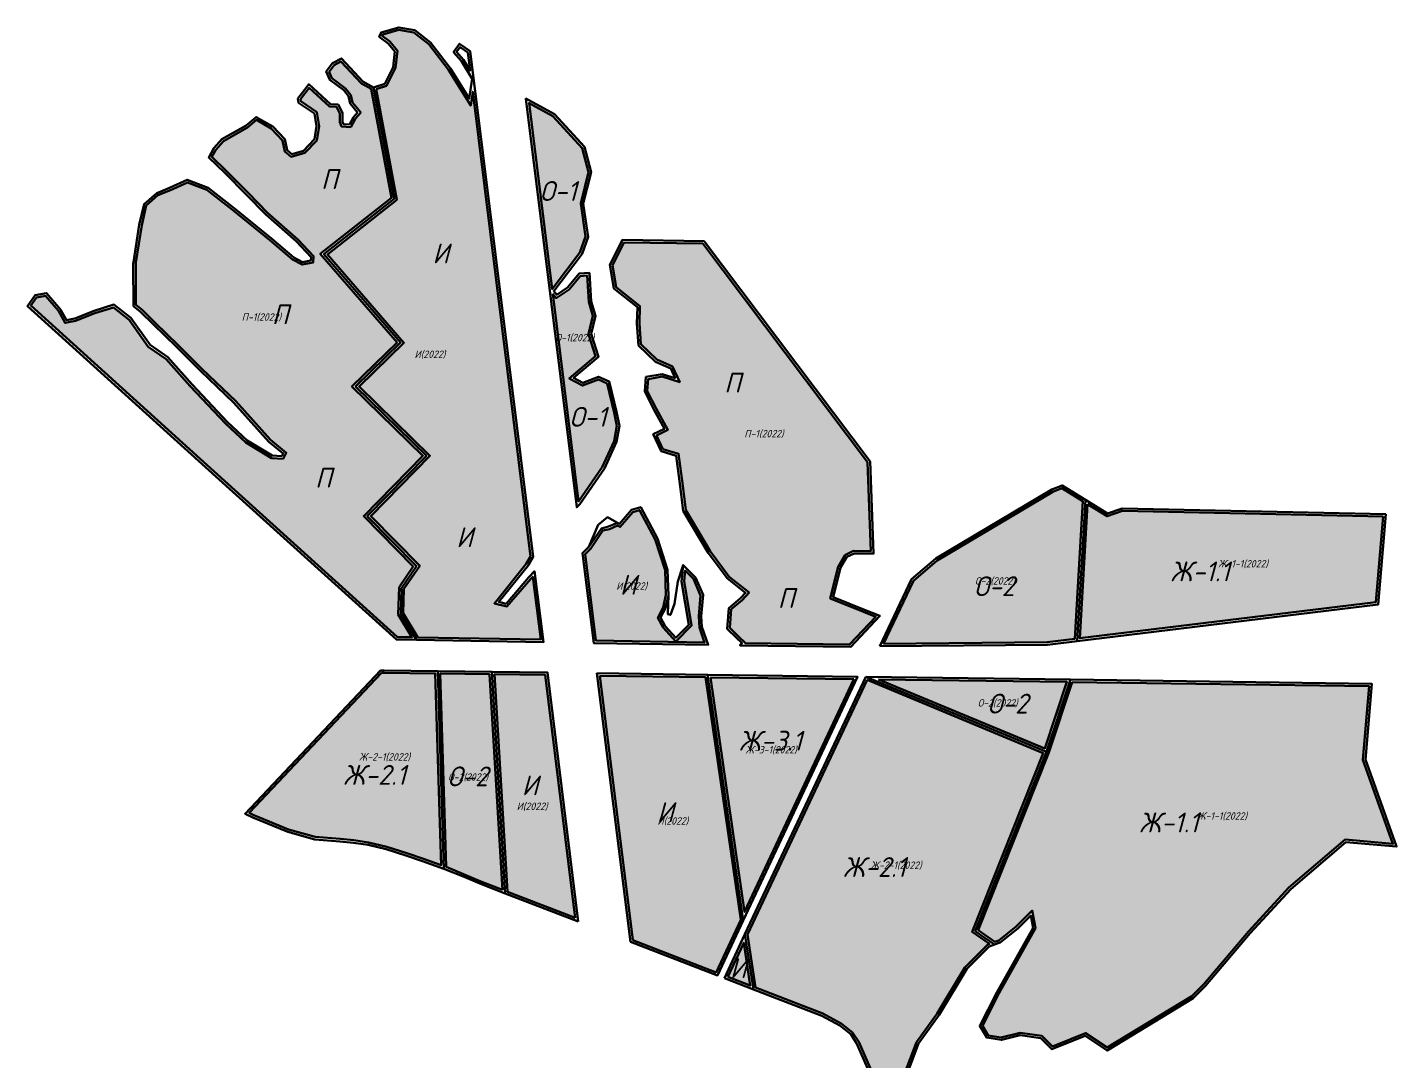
# Model space of a CAD drawing. Header units: millimetres. Extents: x 2242312 to 2245577, y 377443 to 382303.
# Drawn here: x 2242724 to 2245485, y 380221 to 382303 of the extents above; entities that cross this region are included whole.
import ezdxf

# ---------------------------------------------------------------- set-up
doc = ezdxf.new("R2010")
doc.units = ezdxf.units.MM
for name, color, linetype, lineweight, true_color, transparency in [('ДКР_2022_18_08_035001_228', 7, 'Continuous', 30, 0x000000, 0.3), ('Ж_1_1_2022_18_08_035001_228', 7, 'Continuous', 30, 0x000000, 0.3), ('Ж_2_1_2022_18_08_035001_228', 7, 'Continuous', 30, 0x000000, 0.3), ('Ж_3_1_2022_18_08_035001_228', 7, 'Continuous', 30, 0x000000, 0.3), ('И_2022_18_08_035001_228', 7, 'Continuous', 30, 0x000000, 0.3), ('О_1_2022_18_08_035001_228', 7, 'Continuous', 30, 0x000000, 0.3), ('О_2_2022_18_08_035001_228', 7, 'Continuous', 30, 0x000000, 0.3), ('Обозначения ТЗ', 7, 'Continuous', 30, 0x000000, 0.3), ('П_1_2022_18_08_035001_228', 7, 'Continuous', 30, 0x000000, 0.3)]:
    doc.layers.add(name, color=color, linetype=linetype, lineweight=lineweight, true_color=true_color, transparency=transparency)
for name, color, linetype, lineweight, transparency in [('Ж_1_1_2022_база_18_08_035001_228', 2, 'Continuous', 30, 0.5), ('Ж_2_1_2022_база_18_08_035001_228', 175, 'Continuous', 30, 0.5), ('Ж_3_1_2022_база_18_08_035001_228', 4, 'Continuous', 30, 0.5), ('И_2022_база_18_08_035001_228', 8, 'Continuous', 30, 0.5), ('О_1_2022_база_18_08_035001_228', 100, 'Continuous', 30, 0.5), ('О_2_2022_база_18_08_035001_228', 92, 'Continuous', 30, 0.5), ('П_1_2022_база_18_08_035001_228', 5, 'Continuous', 30, 0.5), ('штриховка_Ж_1_1_2022_18_08_035001_228', 2, 'Continuous', 30, 0.6), ('штриховка_Ж_2_1_2022_18_08_035001_228', 181, 'Continuous', 30, 0.6), ('штриховка_Ж_3_1_2022_18_08_035001_228', 4, 'Continuous', 30, 0.6), ('штриховка_И_2022_18_08_035001_228', 8, 'Continuous', 30, 0.6), ('штриховка_О_1_2022_18_08_035001_228', 100, 'Continuous', 30, 0.6), ('штриховка_О_2_2022_18_08_035001_228', 92, 'Continuous', 30, 0.6), ('штриховка_П_1_2022_18_08_035001_228', 5, 'Continuous', 30, 0.6)]:
    doc.layers.add(name, color=color, linetype=linetype, lineweight=lineweight, transparency=transparency)
for name, color, linetype in [('Об_ния_ТЗ_2022_Ж1_1_18_08_035001_228', 7, 'Continuous'), ('Об_ния_ТЗ_2022_Ж2_1_18_08_035001_228', 7, 'Continuous'), ('Об_ния_ТЗ_2022_Ж3_1_18_08_035001_228', 7, 'Continuous'), ('Об_ния_ТЗ_2022_И_18_08_035001_228', 7, 'Continuous'), ('Об_ния_ТЗ_2022_О1_18_08_035001_228', 7, 'Continuous'), ('Об_ния_ТЗ_2022_О2_18_08_035001_228', 7, 'Continuous'), ('Обозн_ТЗ_2022_П1_18_08_035001_228', 7, 'Continuous')]:
    doc.layers.add(name, color=color, linetype=linetype)
doc.styles.add('GOST-2.304_Type-B_italic', font='GOST Common Italic.ttf')

msp = doc.modelspace()

# ---------------------------------------------------------------- hatches: boundary and pattern name
at = {"layer": 'штриховка_Ж_1_1_2022_18_08_035001_228'}
h = msp.add_hatch(color=256, dxfattribs=at)
h.dxf.hatch_style = 1
h.paths.add_polyline_path([(2244862.2, 381341.9), (2244901.7, 381317.3), (2244932.5, 381328.3), (2245458, 381316.7), (2245443.8, 381144.2), (2244846.4, 381071.3)])
h = msp.add_hatch(color=256, dxfattribs=at)
h.dxf.hatch_style = 1
h.paths.add_polyline_path([(2244831, 380983), (2245429.8, 380974.8), (2245417.6, 380826.3), (2245478.1, 380656.6), (2245381.5, 380665.1), (2245268.4, 380568.9), (2245186.5, 380479.8), (2245096.7, 380373.5), (2245072.3, 380349.1), (2244901.6, 380245.7), (2244858.2, 380275), (2244791.4, 380248), (2244770, 380269.3), (2244726, 380275.6), (2244688.2, 380266.2), (2244661.9, 380270.4), (2244650.3, 380289.7), (2244683.3, 380354.6), (2244757.5, 380486.3), (2244750.7, 380522.2), (2244718.2, 380489.7), (2244683.5, 380462), (2244675.5, 380459), (2244641.8, 380482.6), (2244783.8, 380840.7)])
at = {"layer": 'штриховка_Ж_2_1_2022_18_08_035001_228'}
h = msp.add_hatch(color=256, dxfattribs=at)
h.dxf.hatch_style = 1
h.paths.add_polyline_path([(2243438.2, 381001.5), (2243443.6, 381001.6), (2243546.8, 381000.3), (2243558.7, 380613.8), (2243523, 380626.6), (2243489.1, 380638), (2243449, 380650.4), (2243412.3, 380659.7), (2243382.3, 380663.8), (2243355, 380666.5), (2243304.6, 380670.6), (2243251.1, 380685.8), (2243180.8, 380714.5), (2243171.6, 380719)])
h = msp.add_hatch(color=256, dxfattribs=at)
h.dxf.hatch_style = 1
h.paths.add_polyline_path([(2244417.5, 380987.3), (2244772.7, 380839.7), (2244629.6, 380478.9), (2244664.1, 380454.8), (2244660.8, 380453.6), (2244631.3, 380424.1), (2244614.6, 380407.4), (2244558.7, 380314.7), (2244517.1, 380256.4), (2244486, 380175.1), (2244470.9, 380122), (2244463, 380131.4), (2244442.1, 380166.3), (2244423.5, 380204.9), (2244400.9, 380257.2), (2244388.2, 380276.1), (2244365.3, 380294.4), (2244328.6, 380314.2), (2244192.7, 380366.8), (2244176.5, 380473.6)])
at = {"layer": 'штриховка_Ж_3_1_2022_18_08_035001_228'}
h = msp.add_hatch(color=256, dxfattribs=at)
h.dxf.hatch_style = 1
h.paths.add_polyline_path([(2244101.8, 380992.5), (2244390.6, 380988.5), (2244170.5, 380519.5)])
at = {"layer": 'штриховка_И_2022_18_08_035001_228'}
h = msp.add_hatch(color=256, dxfattribs=at)
h.dxf.hatch_style = 1
h.paths.add_polyline_path([(2243427.9, 382179.1), (2243448.3, 382185.6), (2243466.6, 382222), (2243470.3, 382256.4), (2243455.1, 382274.8), (2243439.9, 382286.3), (2243441.2, 382289.2), (2243473.5, 382298.4), (2243503.6, 382293), (2243533.8, 382269.5), (2243573.4, 382217.9), (2243618.2, 382145.7), (2243622.4, 382173.7), (2243738.8, 381236.4), (2243730.4, 381221.7), (2243666.1, 381141.7), (2243691.3, 381135.4), (2243739.5, 381191.2), (2243743.4, 381195.4), (2243759.5, 381068.7), (2243511.6, 381073.2), (2243482.1, 381122), (2243483.7, 381170.8), (2243515.4, 381217.6), (2243416.7, 381317.7), (2243535.9, 381439.6), (2243393.1, 381579.2), (2243483.6, 381667.5), (2243329.4, 381845.2), (2243469.2, 381955.7)])
h = msp.add_hatch(color=256, dxfattribs=at)
h.dxf.hatch_style = 1
h.paths.add_polyline_path([(2243860.5, 381252.3), (2243885, 381288.5), (2243898, 381291.7), (2243914, 381298.9), (2243919.4, 381295.9), (2243945.3, 381325.8), (2243958.7, 381329.9), (2243990.1, 381270.4), (2244010.3, 381208.4), (2244011.9, 381158.1), (2244006.2, 381133.5), (2243995.6, 381112.8), (2244006.5, 381093), (2244031.6, 381064.9), (2244063.8, 381096.8), (2244048.5, 381186.2), (2244050.4, 381207.8), (2244067.2, 381191.1), (2244081.6, 381157.9), (2244078.3, 381115.7), (2244079.5, 381093.1), (2244090, 381063), (2243870.6, 381066.6), (2243848.8, 381241.2)])
h = msp.add_hatch(color=256, dxfattribs=at)
h.dxf.hatch_style = 1
h.paths.add_polyline_path([(2243829, 380507.4), (2243692.6, 380560.2), (2243666.2, 380998.7), (2243768.7, 380997.3)])
h = msp.add_hatch(color=256, dxfattribs=at)
h.dxf.hatch_style = 1
h.paths.add_polyline_path([(2243878.6, 380995.6), (2244091.7, 380992.7), (2244162.7, 380503.1), (2244113.2, 380397.5), (2243945.3, 380462.5)])
h = msp.add_hatch(color=256, dxfattribs=at)
h.dxf.hatch_style = 1
h.paths.add_polyline_path([(2244136.5, 380388.5), (2244168.8, 380457.3), (2244181.9, 380370.9)])
at = {"layer": 'штриховка_О_1_2022_18_08_035001_228'}
h = msp.add_hatch(color=256, dxfattribs=at)
h.dxf.hatch_style = 1
h.paths.add_polyline_path([(2243783.7, 382124.2), (2243843.2, 382060), (2243856, 382011.3), (2243840.2, 381948.3), (2243849.9, 381881.6), (2243838.4, 381849.4), (2243782.4, 381775.6), (2243735.8, 382150.7)])
h.paths.add_polyline_path([(2243783.6, 381766.2), (2243790.8, 381757.6), (2243817, 381775.1), (2243839.2, 381802), (2243852.8, 381802.8), (2243856.2, 381750), (2243864.5, 381721.5), (2243855.9, 381684.9), (2243870, 381640.5), (2243817, 381595.3), (2243843.7, 381581), (2243875.6, 381593.3), (2243893.4, 381585.4), (2243907.4, 381527), (2243913.2, 381500), (2243907.4, 381468.7), (2243895.5, 381442.5), (2243883.5, 381416.2), (2243835.6, 381347.2)])
at = {"layer": 'штриховка_О_2_2022_18_08_035001_228'}
h = msp.add_hatch(color=256, dxfattribs=at)
h.dxf.hatch_style = 1
h.paths.add_polyline_path([(2244450.9, 381060.2), (2244511.3, 381187.3), (2244558.9, 381227.9), (2244792.1, 381366.8), (2244810.4, 381374.1), (2244852.6, 381347.9), (2244836.3, 381070.1), (2244780.9, 381063.3)])
h = msp.add_hatch(color=256, dxfattribs=at)
h.dxf.hatch_style = 1
h.paths.add_polyline_path([(2243682.3, 380564.1), (2243638.7, 380581), (2243568.8, 380610), (2243556.8, 381000.1), (2243656.1, 380998.8)])
h = msp.add_hatch(color=256, dxfattribs=at)
h.dxf.hatch_style = 1
h.paths.add_polyline_path([(2244440.9, 380988.4), (2244776.1, 380849.1), (2244820.6, 380983.2)])
at = {"layer": 'штриховка_П_1_2022_18_08_035001_228'}
h = msp.add_hatch(color=256, dxfattribs=at)
h.dxf.hatch_style = 1
h.paths.add_polyline_path([(2243376.3, 382102), (2243357.9, 382103.5), (2243354.5, 382112.1), (2243354.5, 382129.7), (2243347.7, 382143), (2243333.3, 382143.9), (2243292.2, 382181.4), (2243274.7, 382158.5), (2243275.4, 382154.6), (2243307.7, 382132.4), (2243312.5, 382104.4), (2243307.8, 382075.6), (2243283.6, 382050.3), (2243256.1, 382042.5), (2243243.6, 382053), (2243238.7, 382075.5), (2243216.1, 382099.5), (2243186, 382116.7), (2243168.1, 382101.7), (2243119.8, 382074), (2243104.3, 382056.7), (2243096.3, 382042.2), (2243125.9, 382013.5), (2243169.8, 381969.1), (2243208.7, 381929.7), (2243269.5, 381875.7), (2243301.5, 381842.1), (2243300.6, 381829.4), (2243278.2, 381824.9), (2243258.8, 381835.1), (2243213.2, 381874), (2243138, 381935.2), (2243086.1, 381975.6), (2243046.9, 381990.5), (2243013, 381975), (2242987.6, 381965.1), (2242963.9, 381944.1), (2242954.7, 381904.4), (2242943.2, 381829.4), (2242942.8, 381826.4), (2242943.2, 381743.8), (2242955.6, 381733.6), (2242981.3, 381708.4), (2243028.5, 381662.6), (2243076.7, 381614.4), (2243144.3, 381549.7), (2243214.5, 381471.3), (2243246.2, 381445.4), (2243240, 381433), (2243216.2, 381434.8), (2243164.6, 381466.1), (2243124.1, 381503.6), (2243052.6, 381580), (2243004.3, 381634.5), (2242967.9, 381659.3), (2242929.3, 381713.9), (2242897.7, 381738.8), (2242860.4, 381727.1), (2242821.1, 381711.6), (2242800.1, 381707.4), (2242787.1, 381731.8), (2242760.9, 381762), (2242742.5, 381758.6), (2242730.9, 381742.2), (2243086.9, 381420.4), (2243470.4, 381073.7), (2243499.8, 381073.4), (2243472, 381119.3), (2243473.8, 381174.1), (2243502.5, 381216.4), (2243402.7, 381317.6), (2243521.7, 381439.4), (2243378.8, 381579.2), (2243469.8, 381668.1), (2243314.9, 381846.5), (2243458.2, 381959.8), (2243417.7, 382179.3), (2243397.8, 382190.6), (2243356.6, 382234.6), (2243343.1, 382227.3), (2243332.5, 382213.6), (2243338, 382201.1), (2243366, 382180.3), (2243376.2, 382166.9), (2243380, 382152), (2243396.4, 382131.8), (2243385.8, 382119.4)])
h = msp.add_hatch(color=256, dxfattribs=at)
h.dxf.hatch_style = 1
h.paths.add_polyline_path([(2244086.3, 381867.4), (2244418.6, 381426.3), (2244425.4, 381247.3), (2244390.2, 381247.7), (2244372.9, 381239.2), (2244359.5, 381215.7), (2244343.2, 381151.4), (2244410.4, 381124.4), (2244434.9, 381114.6), (2244382.4, 381058.9), (2244171.1, 381061.7), (2244171.6, 381062.4), (2244157.7, 381075.6), (2244140.7, 381092.1), (2244143.7, 381129.7), (2244165.6, 381148.3), (2244179.7, 381163.3), (2244139.7, 381195.2), (2244101.1, 381246.7), (2244051.8, 381330), (2244045.7, 381379), (2244037.4, 381443.5), (2244005.8, 381452.8), (2243992.9, 381480.4), (2244015.9, 381491.9), (2243991.9, 381535), (2243974.4, 381569.9), (2243976.2, 381594.2), (2244004.1, 381599), (2244039.9, 381588.1), (2244025.2, 381619.3), (2243993.7, 381633.3), (2243961.6, 381664.2), (2243958.4, 381706.3), (2243959.6, 381741.5), (2243911.5, 381779.3), (2243904.1, 381823.4), (2243927.1, 381869.7)])

# ---------------------------------------------------------------- linework, layer by layer
at = {"layer": 'ДКР_2022_18_08_035001_228'}
for points in [[(2243856.7, 381255.6), (2243875.4, 381300.4), (2243894, 381315.3), (2243914.2, 381304.4), (2243896.4, 381296.5), (2243881.9, 381292.9)], [(2244016.9, 381157.7), (2244010.9, 381131.8), (2244001.2, 381112.9), (2244010.6, 381095.9), (2244031.8, 381072.2), (2244058.4, 381098.5), (2244043.4, 381186), (2244046.4, 381218.9), (2244036.2, 381186), (2244029.4, 381140.6), (2244020.9, 381118.5), (2244015.8, 381119.6)]]:
    msp.add_lwpolyline(points, close=True, dxfattribs=at)
at = {"layer": 'Ж_1_1_2022_18_08_035001_228'}
for points in [[(2244857.7, 381350.5), (2244902.3, 381322.8), (2244931.7, 381333.3), (2245463.5, 381321.6), (2245448.5, 381139.7), (2244841.1, 381065.6)], [(2244827.5, 380988.1), (2245435.2, 380979.7), (2245422.6, 380826.9), (2245485.4, 380651), (2245383.1, 380659.9), (2245271.9, 380565.3), (2245190.2, 380476.5), (2245100.3, 380370.2), (2245075.4, 380345.1), (2244901.4, 380239.8), (2244857.6, 380269.4), (2244790.2, 380242.2), (2244767.7, 380264.6), (2244726.2, 380270.5), (2244688.4, 380261.1), (2244658.8, 380265.8), (2244644.6, 380289.5), (2244678.9, 380357), (2244752.3, 380487.2), (2244747.6, 380512), (2244721.5, 380486), (2244686, 380457.5), (2244674.8, 380453.4), (2244635.7, 380480.7), (2244779.1, 380842.4)]]:
    msp.add_lwpolyline(points, close=True, dxfattribs=at)
at = {"layer": 'Ж_1_1_2022_база_18_08_035001_228'}
for points in [[(2244862.2, 381341.9), (2244901.7, 381317.3), (2244932.5, 381328.3), (2245458, 381316.7), (2245443.8, 381144.2), (2244846.4, 381071.3)], [(2244831, 380983), (2245429.8, 380974.8), (2245417.6, 380826.3), (2245478.1, 380656.6), (2245381.5, 380665.1), (2245268.4, 380568.9), (2245186.5, 380479.8), (2245096.7, 380373.5), (2245072.3, 380349.1), (2244901.6, 380245.7), (2244858.2, 380275), (2244791.4, 380248), (2244770, 380269.3), (2244726, 380275.6), (2244688.2, 380266.2), (2244661.9, 380270.4), (2244650.3, 380289.7), (2244683.3, 380354.6), (2244757.5, 380486.3), (2244750.7, 380522.2), (2244718.2, 380489.7), (2244683.5, 380462), (2244675.5, 380459), (2244641.8, 380482.6), (2244783.8, 380840.7)]]:
    msp.add_lwpolyline(points, close=True, dxfattribs=at)
at = {"layer": 'Ж_2_1_2022_18_08_035001_228'}
for points in [[(2243436, 381006.4), (2243443.6, 381006.6), (2243551.6, 381005.2), (2243563.9, 380606.6), (2243521.3, 380621.8), (2243487.6, 380633.2), (2243447.6, 380645.6), (2243411.3, 380654.8), (2243381.7, 380658.8), (2243354.5, 380661.5), (2243303.8, 380665.6), (2243249.5, 380681.1), (2243178.8, 380709.9), (2243163.4, 380717.5)], [(2244415, 380993.7), (2244779.1, 380842.4), (2244635.7, 380480.7), (2244674.8, 380453.4), (2244663.5, 380449.3), (2244634.8, 380420.6), (2244618.5, 380404.3), (2244562.9, 380312), (2244521.5, 380254), (2244490.7, 380173.5), (2244473.2, 380111.7), (2244458.9, 380128.4), (2244437.7, 380164), (2244419, 380202.8), (2244396.5, 380254.8), (2244384.5, 380272.7), (2244362.5, 380290.2), (2244326.5, 380309.6), (2244188.2, 380363.2), (2244171.3, 380474.3)]]:
    msp.add_lwpolyline(points, close=True, dxfattribs=at)
at = {"layer": 'Ж_2_1_2022_база_18_08_035001_228'}
for points in [[(2243438.2, 381001.5), (2243443.6, 381001.6), (2243546.8, 381000.3), (2243558.7, 380613.8), (2243523, 380626.6), (2243489.1, 380638), (2243449, 380650.4), (2243412.3, 380659.7), (2243382.3, 380663.8), (2243355, 380666.5), (2243304.6, 380670.6), (2243251.1, 380685.8), (2243180.8, 380714.5), (2243171.6, 380719)], [(2244417.5, 380987.3), (2244772.7, 380839.7), (2244629.6, 380478.9), (2244664.1, 380454.8), (2244660.8, 380453.6), (2244631.3, 380424.1), (2244614.6, 380407.4), (2244558.7, 380314.7), (2244517.1, 380256.4), (2244486, 380175.1), (2244470.9, 380122), (2244463, 380131.4), (2244442.1, 380166.3), (2244423.5, 380204.9), (2244400.9, 380257.2), (2244388.2, 380276.1), (2244365.3, 380294.4), (2244328.6, 380314.2), (2244192.7, 380366.8), (2244176.5, 380473.6)]]:
    msp.add_lwpolyline(points, close=True, dxfattribs=at)
at = {"layer": 'Ж_3_1_2022_18_08_035001_228'}
msp.add_lwpolyline([(2244096, 380997.6), (2244398.4, 380993.4), (2244167.9, 380502.3)], close=True, dxfattribs=at)
at = {"layer": 'Ж_3_1_2022_база_18_08_035001_228'}
msp.add_lwpolyline([(2244101.8, 380992.5), (2244390.6, 380988.5), (2244170.5, 380519.5)], close=True, dxfattribs=at)
at = {"layer": 'И_2022_18_08_035001_228'}
for points in [[(2243422.2, 382182.5), (2243444.8, 382189.7), (2243461.7, 382223.5), (2243465.1, 382254.8), (2243451.6, 382271.2), (2243433.7, 382284.7), (2243437.6, 382293.3), (2243473.3, 382303.5), (2243505.7, 382297.7), (2243537.3, 382273.1), (2243577.5, 382220.7), (2243615.2, 382159.9), (2243621.3, 382200), (2243599.4, 382235.3), (2243583.6, 382253.6), (2243595.8, 382270.6), (2243617.3, 382255.3), (2243744, 381235.4), (2243734.5, 381218.9), (2243674.9, 381144.6), (2243689.5, 381141), (2243735.7, 381194.5), (2243747.1, 381206.5), (2243765.2, 381063.6), (2243508.7, 381068.3), (2243477, 381120.7), (2243478.7, 381172.4), (2243509, 381217), (2243409.7, 381317.6), (2243528.8, 381439.5), (2243385.9, 381579.2), (2243476.7, 381667.8), (2243322.2, 381845.9), (2243463.7, 381957.8)], [(2243856.7, 381255.6), (2243881.9, 381292.9), (2243896.4, 381296.5), (2243914.2, 381304.4), (2243918.3, 381302.2), (2243942.5, 381330.2), (2243961.2, 381335.8), (2243994.8, 381272.4), (2244015.2, 381209.3), (2244016.9, 381157.7), (2244010.9, 381131.8), (2244001.2, 381112.9), (2244010.6, 381095.9), (2244031.8, 381072.2), (2244058.4, 381098.5), (2244043.4, 381186), (2244046.4, 381218.9), (2244071.4, 381194), (2244086.7, 381158.8), (2244083.3, 381115.7), (2244084.4, 381094.1), (2244097, 381057.9), (2243866.2, 381061.7), (2243843.6, 381243.1)], [(2243835, 380499.7), (2243687.8, 380556.7), (2243660.9, 381003.7), (2243773.1, 381002.2)], [(2243872.9, 381000.7), (2244096, 380997.6), (2244167.9, 380502.3), (2244115.8, 380391.2), (2243940.7, 380458.9)], [(2244129.7, 380385.8), (2244171.3, 380474.3), (2244188.2, 380363.2)]]:
    msp.add_lwpolyline(points, close=True, dxfattribs=at)
at = {"layer": 'И_2022_база_18_08_035001_228'}
for points in [[(2243427.9, 382179.1), (2243448.3, 382185.6), (2243466.6, 382222), (2243470.3, 382256.4), (2243455.1, 382274.8), (2243439.9, 382286.3), (2243441.2, 382289.2), (2243473.5, 382298.4), (2243503.6, 382293), (2243533.8, 382269.5), (2243573.4, 382217.9), (2243618.2, 382145.7), (2243622.4, 382173.7), (2243738.8, 381236.4), (2243730.4, 381221.7), (2243666.1, 381141.7), (2243691.3, 381135.4), (2243739.5, 381191.2), (2243743.4, 381195.4), (2243759.5, 381068.7), (2243511.6, 381073.2), (2243482.1, 381122), (2243483.7, 381170.8), (2243515.4, 381217.6), (2243416.7, 381317.7), (2243535.9, 381439.6), (2243393.1, 381579.2), (2243483.6, 381667.5), (2243329.4, 381845.2), (2243469.2, 381955.7)], [(2243612.6, 382252.5), (2243617.1, 382216.3), (2243603.4, 382238.3), (2243589.9, 382253.9), (2243596.9, 382263.7)], [(2243860.5, 381252.3), (2243885, 381288.5), (2243898, 381291.7), (2243914, 381298.9), (2243919.4, 381295.9), (2243945.3, 381325.8), (2243958.7, 381329.9), (2243990.1, 381270.4), (2244010.3, 381208.4), (2244011.9, 381158.1), (2244006.2, 381133.5), (2243995.6, 381112.8), (2244006.5, 381093), (2244031.6, 381064.9), (2244063.8, 381096.8), (2244048.5, 381186.2), (2244050.4, 381207.8), (2244067.2, 381191.1), (2244081.6, 381157.9), (2244078.3, 381115.7), (2244079.5, 381093.1), (2244090, 381063), (2243870.6, 381066.6), (2243848.8, 381241.2)], [(2243829, 380507.4), (2243692.6, 380560.2), (2243666.2, 380998.7), (2243768.7, 380997.3)], [(2243878.6, 380995.6), (2244091.7, 380992.7), (2244162.7, 380503.1), (2244113.2, 380397.5), (2243945.3, 380462.5)], [(2244136.5, 380388.5), (2244168.8, 380457.3), (2244181.9, 380370.9)]]:
    msp.add_lwpolyline(points, close=True, dxfattribs=at)
at = {"layer": 'О_1_2022_18_08_035001_228'}
msp.add_lwpolyline([(2243786.9, 382128.2), (2243847.7, 382062.5), (2243861.1, 382011.3), (2243845.3, 381948), (2243855, 381881.1), (2243842.9, 381847), (2243785.6, 381771.5), (2243791.7, 381764.2), (2243813.6, 381778.8), (2243836.8, 381806.8), (2243857.5, 381808.1), (2243861.1, 381750.8), (2243869.6, 381721.6), (2243861.1, 381685.1), (2243875.7, 381638.8), (2243825.8, 381596.3), (2243844.1, 381586.5), (2243875.7, 381598.7), (2243897.6, 381589), (2243912.2, 381528.1), (2243918.3, 381500.1), (2243912.2, 381467.2), (2243900.1, 381440.4), (2243887.9, 381413.7), (2243838, 381341.8), (2243832, 381335.7), (2243729.7, 382159.9)], close=True, dxfattribs=at)
at = {"layer": 'О_1_2022_база_18_08_035001_228'}
for points in [[(2243783.7, 382124.2), (2243843.2, 382060), (2243856, 382011.3), (2243840.2, 381948.3), (2243849.9, 381881.6), (2243838.4, 381849.4), (2243782.4, 381775.6), (2243735.8, 382150.7)], [(2243783.6, 381766.2), (2243790.8, 381757.6), (2243817, 381775.1), (2243839.2, 381802), (2243852.8, 381802.8), (2243856.2, 381750), (2243864.5, 381721.5), (2243855.9, 381684.9), (2243870, 381640.5), (2243817, 381595.3), (2243843.7, 381581), (2243875.6, 381593.3), (2243893.4, 381585.4), (2243907.4, 381527), (2243913.2, 381500), (2243907.4, 381468.7), (2243895.5, 381442.5), (2243883.5, 381416.2), (2243835.6, 381347.2)]]:
    msp.add_lwpolyline(points, close=True, dxfattribs=at)
at = {"layer": 'О_2_2022_18_08_035001_228'}
for points in [[(2244443, 381055.1), (2244507.3, 381190.5), (2244556, 381232), (2244789.8, 381371.3), (2244810.9, 381379.7), (2244857.7, 381350.5), (2244841.1, 381065.6), (2244781.2, 381058.3)], [(2243687.8, 380556.7), (2243636.8, 380576.4), (2243604.9, 380590.1), (2243563.9, 380606.6), (2243551.6, 381005.2), (2243660.9, 381003.7)], [(2244415, 380993.7), (2244779.1, 380842.4), (2244827.5, 380988.1)]]:
    msp.add_lwpolyline(points, close=True, dxfattribs=at)
at = {"layer": 'О_2_2022_база_18_08_035001_228'}
for points in [[(2244450.9, 381060.2), (2244511.3, 381187.3), (2244558.9, 381227.9), (2244792.1, 381366.8), (2244810.4, 381374.1), (2244852.6, 381347.9), (2244836.3, 381070.1), (2244780.9, 381063.3)], [(2243682.3, 380564.1), (2243638.7, 380581), (2243568.8, 380610), (2243556.8, 381000.1), (2243656.1, 380998.8)], [(2244440.9, 380988.4), (2244776.1, 380849.1), (2244820.6, 380983.2)]]:
    msp.add_lwpolyline(points, close=True, dxfattribs=at)
at = {"layer": 'П_1_2022_18_08_035001_228'}
for points in [[(2243373.5, 382107.3), (2243361.4, 382108.3), (2243359.5, 382113.1), (2243359.5, 382130.9), (2243350.8, 382147.8), (2243335.4, 382148.8), (2243291.5, 382188.8), (2243283.8, 382178.2), (2243269.4, 382159.8), (2243270.8, 382151.6), (2243303.1, 382129.5), (2243307.5, 382104.4), (2243303.1, 382077.9), (2243280.9, 382054.8), (2243257.3, 382048), (2243248.2, 382055.7), (2243243.3, 382077.9), (2243219.2, 382103.4), (2243185.5, 382122.7), (2243165.3, 382105.9), (2243116.6, 382077.9), (2243100.2, 382059.6), (2243090.1, 382041.3), (2243122.4, 382009.9), (2243166.2, 381965.6), (2243205.3, 381926.1), (2243266, 381872.1), (2243296.4, 381840.3), (2243295.9, 381833.5), (2243279, 381830.1), (2243261.7, 381839.3), (2243216.4, 381877.9), (2243141.2, 381939.1), (2243088.6, 381980.1), (2243046.7, 381996), (2243011, 381979.6), (2242985, 381969.4), (2242959.4, 381946.8), (2242949.8, 381905.3), (2242938.2, 381830.1), (2242937.8, 381826.8), (2242938.2, 381741.5), (2242952.2, 381729.9), (2242977.8, 381704.8), (2243025, 381659), (2243073.2, 381610.8), (2243140.7, 381546.2), (2243211, 381467.7), (2243240, 381444), (2243237.1, 381438.3), (2243217.8, 381439.7), (2243167.7, 381470.1), (2243127.7, 381507.2), (2243056.3, 381583.3), (2243007.6, 381638.3), (2242971.5, 381662.9), (2242932.9, 381717.4), (2242898.7, 381744.3), (2242858.7, 381731.8), (2242819.6, 381716.4), (2242802.8, 381713), (2242791.2, 381734.7), (2242762.8, 381767.5), (2242739.6, 381763.1), (2242724.2, 381741.5), (2243083.5, 381416.7), (2243468.5, 381068.7), (2243508.7, 381068.3), (2243477, 381120.7), (2243478.7, 381172.4), (2243509, 381217), (2243409.7, 381317.6), (2243528.8, 381439.5), (2243385.9, 381579.2), (2243476.7, 381667.8), (2243322.2, 381845.9), (2243463.7, 381957.8), (2243422.2, 382182.5), (2243401, 382194.5), (2243357.6, 382240.8), (2243339.7, 382231.2), (2243326.7, 382214.3), (2243334, 382197.9), (2243362.4, 382176.7), (2243371.6, 382164.7), (2243375.4, 382149.7), (2243389.9, 382131.9), (2243381.7, 382122.2), (2243373.5, 382107.3)], [(2244088.9, 381872.4), (2244423.5, 381428), (2244430.6, 381242.2), (2244391.3, 381242.6), (2244376.5, 381235.4), (2244364.2, 381213.8), (2244349.1, 381154.4), (2244412.3, 381129), (2244443.6, 381116.5), (2244384.6, 381053.9), (2244161.3, 381056.8), (2244165, 381061.8), (2244154.2, 381072), (2244135.5, 381090.2), (2244138.9, 381132.1), (2244162.2, 381152), (2244172.4, 381162.8), (2244136.1, 381191.7), (2244096.9, 381243.9), (2244047, 381328.4), (2244040.8, 381378.3), (2244032.8, 381439.6), (2244002.2, 381448.7), (2243986.3, 381482.7), (2244009, 381494), (2243987.4, 381532.6), (2243969.3, 381568.9), (2243971.6, 381598.4), (2244004.5, 381604.1), (2244030.5, 381596.2), (2244021.5, 381615.4), (2243990.8, 381629), (2243956.8, 381662), (2243953.4, 381706.2), (2243954.5, 381739.1), (2243906.9, 381776.5), (2243899, 381824.2), (2243924, 381874.7)]]:
    msp.add_lwpolyline(points, close=True, dxfattribs=at)
at = {"layer": 'П_1_2022_база_18_08_035001_228'}
for points in [[(2243376.3, 382102), (2243357.9, 382103.5), (2243354.5, 382112.1), (2243354.5, 382129.7), (2243347.7, 382143), (2243333.3, 382143.9), (2243292.2, 382181.4), (2243274.7, 382158.5), (2243275.4, 382154.6), (2243307.7, 382132.4), (2243312.5, 382104.4), (2243307.8, 382075.6), (2243283.6, 382050.3), (2243256.1, 382042.5), (2243243.6, 382053), (2243238.7, 382075.5), (2243216.1, 382099.5), (2243186, 382116.7), (2243168.1, 382101.7), (2243119.8, 382074), (2243104.3, 382056.7), (2243096.3, 382042.2), (2243125.9, 382013.5), (2243169.8, 381969.1), (2243208.7, 381929.7), (2243269.5, 381875.7), (2243301.5, 381842.1), (2243300.6, 381829.4), (2243278.2, 381824.9), (2243258.8, 381835.1), (2243213.2, 381874), (2243138, 381935.2), (2243086.1, 381975.6), (2243046.9, 381990.5), (2243013, 381975), (2242987.6, 381965.1), (2242963.9, 381944.1), (2242954.7, 381904.4), (2242943.2, 381829.4), (2242942.8, 381826.4), (2242943.2, 381743.8), (2242955.6, 381733.6), (2242981.3, 381708.4), (2243028.5, 381662.6), (2243076.7, 381614.4), (2243144.3, 381549.7), (2243214.5, 381471.3), (2243246.2, 381445.4), (2243240, 381433), (2243216.2, 381434.8), (2243164.6, 381466.1), (2243124.1, 381503.6), (2243052.6, 381580), (2243004.3, 381634.5), (2242967.9, 381659.3), (2242929.3, 381713.9), (2242897.7, 381738.8), (2242860.4, 381727.1), (2242821.1, 381711.6), (2242800.1, 381707.4), (2242787.1, 381731.8), (2242760.9, 381762), (2242742.5, 381758.6), (2242730.9, 381742.2), (2243086.9, 381420.4), (2243470.4, 381073.7), (2243499.8, 381073.4), (2243472, 381119.3), (2243473.8, 381174.1), (2243502.5, 381216.4), (2243402.7, 381317.6), (2243521.7, 381439.4), (2243378.8, 381579.2), (2243469.8, 381668.1), (2243314.9, 381846.5), (2243458.2, 381959.8), (2243417.7, 382179.3), (2243397.8, 382190.6), (2243356.6, 382234.6), (2243343.1, 382227.3), (2243332.5, 382213.6), (2243338, 382201.1), (2243366, 382180.3), (2243376.2, 382166.9), (2243380, 382152), (2243396.4, 382131.8), (2243385.8, 382119.4)], [(2244086.3, 381867.4), (2244418.6, 381426.3), (2244425.4, 381247.3), (2244390.2, 381247.7), (2244372.9, 381239.2), (2244359.5, 381215.7), (2244343.2, 381151.4), (2244410.4, 381124.4), (2244434.9, 381114.6), (2244382.4, 381058.9), (2244171.1, 381061.7), (2244171.6, 381062.4), (2244157.7, 381075.6), (2244140.7, 381092.1), (2244143.7, 381129.7), (2244165.6, 381148.3), (2244179.7, 381163.3), (2244139.7, 381195.2), (2244101.1, 381246.7), (2244051.8, 381330), (2244045.7, 381379), (2244037.4, 381443.5), (2244005.8, 381452.8), (2243992.9, 381480.4), (2244015.9, 381491.9), (2243991.9, 381535), (2243974.4, 381569.9), (2243976.2, 381594.2), (2244004.1, 381599), (2244039.9, 381588.1), (2244025.2, 381619.3), (2243993.7, 381633.3), (2243961.6, 381664.2), (2243958.4, 381706.3), (2243959.6, 381741.5), (2243911.5, 381779.3), (2243904.1, 381823.4), (2243927.1, 381869.7)]]:
    msp.add_lwpolyline(points, close=True, dxfattribs=at)

# ---------------------------------------------------------------- texts
at = {"layer": 'Об_ния_ТЗ_2022_Ж1_1_18_08_035001_228', "char_height": 15, "attachment_point": 1, "style": 'GOST-2.304_Type-B_italic'}
for insert in [(2245125.7, 381229.1), (2245083.5, 380720.3)]:
    msp.add_mtext_dynamic_manual_height_columns('Ж-1-1(2022)', width=74.084, gutter_width=12.5, heights=[0], dxfattribs=dict(at, insert=insert))
at = {"layer": 'Об_ния_ТЗ_2022_Ж2_1_18_08_035001_228', "char_height": 15, "attachment_point": 1, "style": 'GOST-2.304_Type-B_italic'}
for insert in [(2243393.3, 380839.6), (2244424.9, 380621.2)]:
    msp.add_mtext_dynamic_manual_height_columns('Ж-2-1(2022)', width=74.084, gutter_width=12.5, heights=[0], dxfattribs=dict(at, insert=insert))
at = {"layer": 'Об_ния_ТЗ_2022_Ж3_1_18_08_035001_228', "insert": (2244172.6, 380853.9), "char_height": 15, "attachment_point": 1, "style": 'GOST-2.304_Type-B_italic'}
msp.add_mtext_dynamic_manual_height_columns('Ж-3-1(2022)', width=74.084, gutter_width=12.5, heights=[0], dxfattribs=at)
at = {"layer": 'Об_ния_ТЗ_2022_И_18_08_035001_228', "char_height": 15, "attachment_point": 1, "style": 'GOST-2.304_Type-B_italic'}
for insert in [(2243504.9, 381651.6), (2243911.6, 381184.2), (2243710.9, 380739.9), (2243994.8, 380710.4)]:
    msp.add_mtext_dynamic_manual_height_columns('И(2022)', width=74.084, gutter_width=12.5, heights=[0], dxfattribs=dict(at, insert=insert))
at = {"layer": 'Об_ния_ТЗ_2022_О1_18_08_035001_228', "insert": (2243789.4, 381685.3), "char_height": 15, "attachment_point": 1, "style": 'GOST-2.304_Type-B_italic'}
msp.add_mtext_dynamic_manual_height_columns('О-1(2022)', width=74.084, gutter_width=12.5, heights=[0], dxfattribs=at)
at = {"layer": 'Об_ния_ТЗ_2022_О2_18_08_035001_228', "char_height": 15, "attachment_point": 1, "style": 'GOST-2.304_Type-B_italic'}
for insert in [(2244635.3, 381194.6), (2244640.8, 380948.5), (2243572.7, 380798.9)]:
    msp.add_mtext_dynamic_manual_height_columns('О-2(2022)', width=74.084, gutter_width=12.5, heights=[0], dxfattribs=dict(at, insert=insert))
at = {"layer": 'Обозн_ТЗ_2022_П1_18_08_035001_228', "char_height": 15, "attachment_point": 1, "style": 'GOST-2.304_Type-B_italic'}
for insert in [(2243156.4, 381726.7), (2244169.9, 381491.5)]:
    msp.add_mtext_dynamic_manual_height_columns('П-1(2022)', width=74.084, gutter_width=12.5, heights=[0], dxfattribs=dict(at, insert=insert))
at = {"layer": 'Обозначения ТЗ', "char_height": 40, "attachment_point": 1, "style": 'GOST-2.304_Type-B_italic'}
for s, insert in [('П', (2243316.3, 382017.4)), ('О-1', (2243757.2, 381993.4)), ('И', (2243541, 381867.6)), ('П', (2243217.3, 381744.7)), ('П', (2244129.3, 381606.9)), ('О-1', (2243817.2, 381537.9)), ('П', (2243304.3, 381415.1)), ('И', (2243589, 381295.2)), ('Ж-1.1', (2245029.2, 381226.2)), ('И', (2243919, 381199.3)), ('О-2', (2244633.2, 381196.3)), ('П', (2244237.3, 381172.3)), ('О-2', (2244660.2, 380959.5)), ('Ж-3.1', (2244159, 380884.6)), ('Ж-2.1', (2243361, 380815.7)), ('О-2', (2243571.2, 380812.7)), ('И', (2243721, 380794.7)), ('И', (2243994, 380740.8)), ('Ж-1.1', (2244966.2, 380719.8)), ('Ж-2.1', (2244369, 380629.9)), ('И', (2244141, 380426.1))]:
    msp.add_mtext_dynamic_manual_height_columns(s, width=162.006, gutter_width=12.5, heights=[0], dxfattribs=dict(at, insert=insert))

doc.saveas('drawing.dxf')
